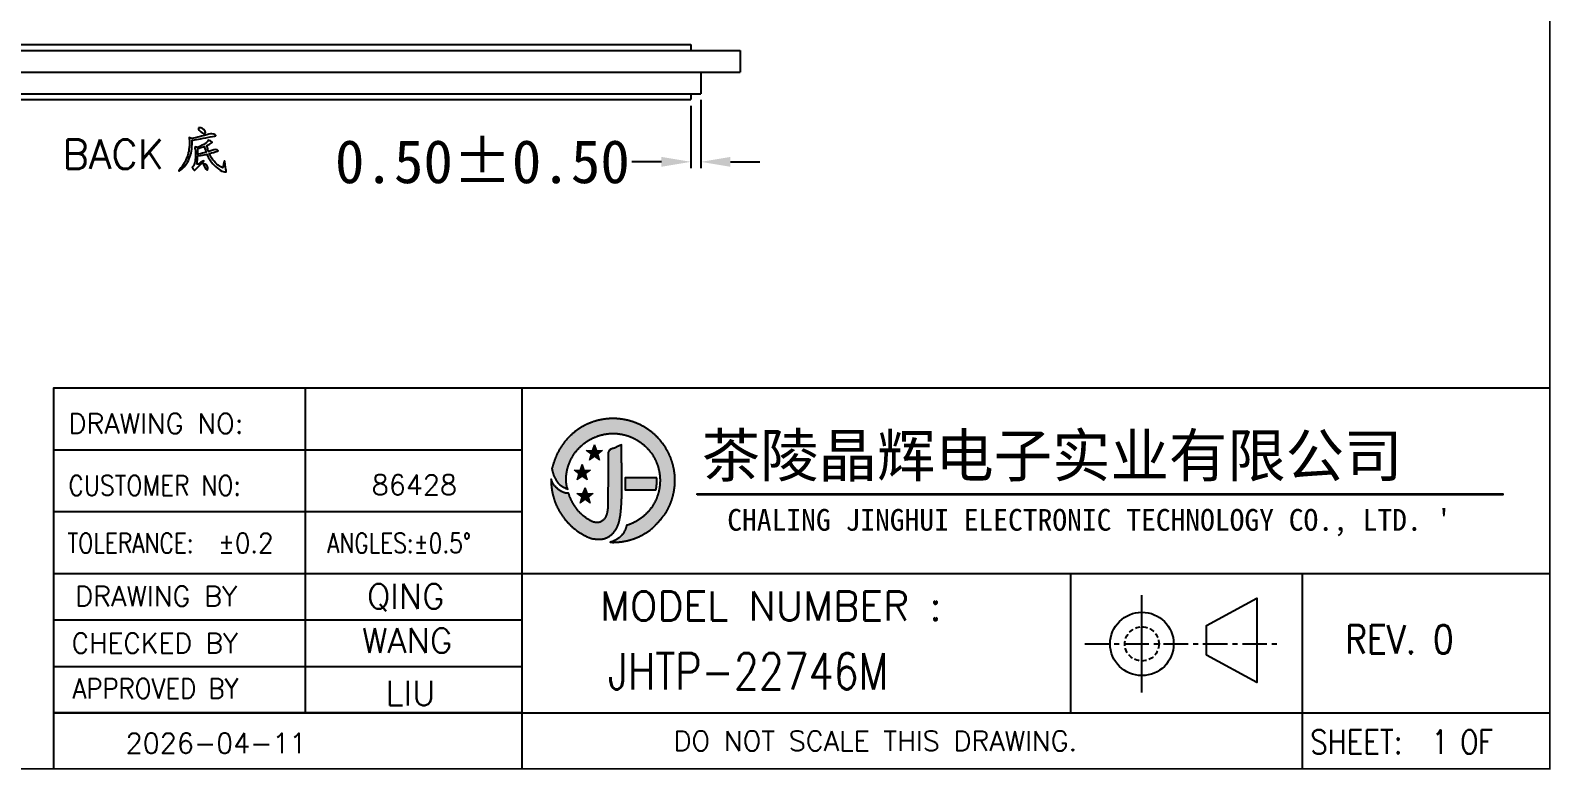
# Model space of a CAD drawing. Header units: millimetres. Extents: x 406 to 1082, y -777 to -474.
# Drawn here: x 457.9 to 535, y -776.6 to -739 of the extents above; entities that cross this region are included whole.
import ezdxf
from ezdxf.enums import TextEntityAlignment as Align

# ---------------------------------------------------------------- set-up
doc = ezdxf.new("R2010")
doc.units = ezdxf.units.MM
doc.linetypes.add('CENTER', pattern=[2, 1.25, -0.25, 0.25, -0.25])
doc.linetypes.add('HIDDEN', pattern=[0.375, 0.25, -0.125])
for name, color, linetype in [('C', 1, 'Continuous'), ('dim', 4, 'Continuous'), ('s', 42, 'Continuous'), ('SPEC', 2, 'Continuous'), ('图层 1', 7, 'Continuous')]:
    doc.layers.add(name, color=color, linetype=linetype)
doc.styles.add('1', font='simhei_0.ttf', dxfattribs={"height": 3})
doc.styles.add('ROMANS', font='ROMANS.shx')
doc.dimstyles.new('LCDDIM', dxfattribs={"dimtxt": 2.2, "dimasz": 1.5, "dimexe": 0.3175, "dimexo": 0.3175, "dimgap": 0.254, "dimtad": 0, "dimzin": 0, "dimdsep": 46, "dimtxsty": 'Standard', "dimcen": 0.09, "dimadec": 0, "dimazin": 0, "dimtfac": 1, "dimtofl": 0, "dimtmove": 0, "dimatfit": 0, "dimfxl": 0, "dimtolj": 1, "dimtzin": 0, "dimarcsym": 0})

# ---------------------------------------------------------------- blocks, each defined once
blk = doc.blocks.new('1')
h = blk.add_hatch(color=150)
h.set_gradient(color1=(59, 131, 247), color2=(30, 113, 246), rotation=15, tint=0.18, name='INVCYLINDER')
edge = h.paths.add_edge_path()
edge.add_spline(control_points=[(6.254, 1.71), (6.307, 1.755), (7.01, 2.451), (7.196, 2.879), (7.472, 3.412), (7.618, 4.01), (7.618, 4.609), (7.618, 4.714), (7.613, 4.823), (7.604, 4.933), (7.524, 5.869), (7.098, 6.737), (6.405, 7.377), (5.707, 8.02), (4.801, 8.375), (3.852, 8.375), (2.146, 8.375), (0.703, 7.235), (0.241, 5.677), (0.241, 5.677), (0.135, 5.35), (0.135, 5.349), (0.152, 5.235), (0.172, 4.932), (0.475, 4.497), (0.619, 4.29), (0.899, 4.171), (1.1, 4.083), (0.999, 4.299), (0.995, 4.633), (0.999, 4.776), (1.086, 6.285), (2.339, 7.467), (3.852, 7.467), (4.484, 7.467), (5.083, 7.264), (5.585, 6.881), (5.906, 6.636), (6.177, 6.319), (6.368, 5.965), (6.568, 5.595), (6.683, 5.182), (6.705, 4.76), (6.708, 4.71), (6.71, 4.659), (6.71, 4.609), (6.71, 4.419), (6.691, 4.229), (6.654, 4.043), (6.653, 4.04), (6.653, 4.037), (6.652, 4.035), (6.463, 3.107), (5.827, 2.335), (4.949, 1.97), (4.856, 1.931), (4.765, 1.899), (4.676, 1.872), (4.64, 1.69), (4.463, 1.07), (3.683, 0.847), (3.739, 0.845), (3.796, 0.843), (3.852, 0.843), (4.726, 0.843), (5.578, 1.151), (6.254, 1.71)], knot_values=[0, 0, 0, 0, 1, 1, 1, 2, 2, 2, 3, 3, 3, 4, 4, 4, 5, 5, 5, 6, 6, 6, 7, 7, 7, 8, 8, 8, 9, 9, 9, 10, 10, 10, 11, 11, 11, 12, 12, 12, 13, 13, 13, 14, 14, 14, 15, 15, 15, 16, 16, 16, 17, 17, 17, 18, 18, 18, 19, 19, 19, 20, 20, 20, 21, 21, 21, 22, 22, 22, 22], degree=3, periodic=0)
h = blk.add_hatch(color=150)
h.set_gradient(color1=(44, 122, 246), color2=(30, 113, 246), rotation=15, tint=0.18, name='INVCYLINDER')
edge = h.paths.add_edge_path()
edge.add_spline(control_points=[(4.098, 1.762), (4.098, 1.762), (4.098, 1.762), (4.098, 1.762), (4.1, 1.765), (4.101, 1.768), (4.103, 1.771), (4.151, 1.869), (4.181, 1.953), (4.198, 2.008), (4.203, 2.022), (4.207, 2.035), (4.211, 2.05), (4.212, 2.051), (4.212, 2.053), (4.212, 2.055), (4.245, 2.173), (4.273, 2.314), (4.297, 2.482), (4.297, 2.482), (4.299, 2.501), (4.299, 2.501), (4.327, 2.697), (4.348, 2.929), (4.364, 3.192), (4.364, 3.192), (4.365, 3.223), (4.365, 3.223), (4.38, 3.485), (4.388, 3.763), (4.391, 4.043), (4.395, 4.284), (4.395, 4.526), (4.393, 4.76), (4.39, 5.153), (4.381, 5.524), (4.374, 5.829), (4.368, 6.114), (4.363, 6.339), (4.365, 6.46), (4.365, 6.46), (4.37, 6.769), (4.37, 6.769), (4.37, 6.769), (4.086, 6.648), (4.086, 6.648), (4.045, 6.63), (4.008, 6.612), (3.97, 6.593), (3.938, 6.578), (3.895, 6.556), (3.88, 6.555), (3.756, 6.544), (3.547, 6.48), (3.546, 6.168), (3.546, 6.168), (3.546, 5.888), (3.546, 5.888), (3.546, 5.458), (3.547, 4.623), (3.545, 3.945), (3.544, 3.478), (3.541, 3.153), (3.537, 3.005), (3.536, 2.968), (3.535, 2.942), (3.534, 2.932), (3.503, 2.676), (3.458, 2.411), (3.277, 2.223), (3.163, 2.104), (3.033, 2.046), (2.878, 2.046), (2.738, 2.046), (2.585, 2.093), (2.422, 2.188), (1.897, 2.492), (1.51, 2.949), (1.239, 3.586), (1.205, 3.666), (1.175, 3.747), (1.148, 3.828), (0.622, 3.819), (0.267, 4.33), (0.267, 4.33), (0.179, 4.456), (0.123, 4.576), (0.088, 4.682), (0.088, 4.658), (0.086, 4.633), (0.086, 4.609), (0.086, 3.042), (1.072, 1.624), (2.541, 1.077), (2.541, 1.077), (2.88, 1.015), (3.121, 1.035), (3.669, 1.086), (3.955, 1.473), (4.098, 1.762)], knot_values=[0, 0, 0, 0, 1, 1, 1, 2, 2, 2, 3, 3, 3, 4, 4, 4, 5, 5, 5, 6, 6, 6, 7, 7, 7, 8, 8, 8, 9, 9, 9, 10, 10, 10, 11, 11, 11, 12, 12, 12, 13, 13, 13, 14, 14, 14, 15, 15, 15, 16, 16, 16, 17, 17, 17, 18, 18, 18, 19, 19, 19, 20, 20, 20, 21, 21, 21, 22, 22, 22, 23, 23, 23, 24, 24, 24, 25, 25, 25, 26, 26, 26, 27, 27, 27, 28, 28, 28, 29, 29, 29, 30, 30, 30, 31, 31, 31, 32, 32, 32, 33, 33, 33, 33], degree=3, periodic=0)
h = blk.add_hatch(color=150)
h.set_gradient(color1=(40, 119, 246), color2=(10, 96, 235), centered=1, tint=0.79, name='SPHERICAL')
edge = h.paths.add_edge_path()
edge.add_spline(control_points=[(6.514, 4.76), (6.514, 4.76), (4.584, 4.76), (4.584, 4.76), (4.586, 4.526), (4.586, 4.284), (4.583, 4.043), (4.583, 4.043), (6.462, 4.043), (6.462, 4.043), (6.5, 4.229), (6.519, 4.419), (6.519, 4.609), (6.519, 4.659), (6.517, 4.71), (6.514, 4.76)], knot_values=[0, 0, 0, 0, 1, 1, 1, 2, 2, 2, 3, 3, 3, 4, 4, 4, 5, 5, 5, 5], degree=3, periodic=0)
h = blk.add_hatch(color=150)
h.set_gradient(color1=(59, 131, 247), color2=(30, 113, 246), rotation=15, tint=0.18, name='INVCYLINDER')
h.paths.add_polyline_path([(8.959, 3.737), (8.959, 3.804), (57.961, 3.804), (57.961, 3.737)])
at = {"layer": 's', "true_color": 0xe50011}
h = blk.add_hatch(color=12, dxfattribs=at)
h.dxf.hatch_style = 2
h.paths.add_polyline_path([(2.72, 6.797), (2.847, 6.449), (3.216, 6.436), (2.925, 6.209), (3.027, 5.853), (2.72, 6.06), (2.413, 5.853), (2.515, 6.209), (2.223, 6.436), (2.594, 6.449)])
h = blk.add_hatch(color=12, dxfattribs=at)
h.dxf.hatch_style = 2
h.paths.add_polyline_path([(2.15, 4.179), (2.277, 3.831), (2.646, 3.818), (2.355, 3.59), (2.457, 3.234), (2.15, 3.442), (1.843, 3.234), (1.945, 3.59), (1.653, 3.818), (2.023, 3.831)])
at = {"layer": '图层 1', "true_color": 0xe50011}
h = blk.add_hatch(color=12, dxfattribs=at)
h.dxf.hatch_style = 2
h.paths.add_polyline_path([(1.978, 5.591), (2.104, 5.243), (2.474, 5.23), (2.182, 5.003), (2.285, 4.647), (1.978, 4.854), (1.671, 4.647), (1.773, 5.003), (1.481, 5.23), (1.851, 5.243)])
at = {"color": 152, "true_color": 0x0852c9}
for points in [[(6.254, 1.71), (6.28, 1.735), (6.306, 1.76), (6.331, 1.785), (6.357, 1.811), (6.382, 1.836), (6.407, 1.862), (6.432, 1.888), (6.457, 1.914), (6.482, 1.94), (6.507, 1.966), (6.532, 1.993), (6.556, 2.019), (6.581, 2.046), (6.605, 2.072), (6.629, 2.099), (6.653, 2.126), (6.677, 2.153), (6.701, 2.18), (6.724, 2.207), (6.748, 2.235), (6.771, 2.262), (6.794, 2.29), (6.817, 2.317), (6.84, 2.345), (6.863, 2.373), (6.885, 2.401), (6.908, 2.43), (6.93, 2.458), (6.952, 2.487), (6.973, 2.516), (6.994, 2.545), (7.015, 2.574), (7.036, 2.604), (7.056, 2.633), (7.076, 2.663), (7.096, 2.694), (7.115, 2.725), (7.133, 2.756), (7.151, 2.787), (7.167, 2.819), (7.183, 2.851), (7.196, 2.879), (7.212, 2.911), (7.229, 2.943), (7.244, 2.976), (7.26, 3.008), (7.275, 3.041), (7.29, 3.074), (7.304, 3.107), (7.319, 3.14), (7.332, 3.173), (7.346, 3.207), (7.359, 3.24), (7.372, 3.274), (7.385, 3.308), (7.397, 3.341), (7.409, 3.375), (7.421, 3.41), (7.432, 3.444), (7.443, 3.478), (7.454, 3.513), (7.464, 3.547), (7.474, 3.582), (7.484, 3.616), (7.493, 3.651), (7.502, 3.686), (7.511, 3.721), (7.519, 3.756), (7.527, 3.791), (7.535, 3.826), (7.542, 3.862), (7.549, 3.897), (7.556, 3.933), (7.562, 3.968), (7.568, 4.004), (7.574, 4.039), (7.579, 4.075), (7.584, 4.11), (7.589, 4.146), (7.593, 4.182), (7.597, 4.218), (7.601, 4.254), (7.604, 4.29), (7.607, 4.326), (7.609, 4.361), (7.612, 4.397), (7.614, 4.433), (7.615, 4.469), (7.616, 4.505), (7.617, 4.541), (7.618, 4.578), (7.618, 4.609), (7.618, 4.645), (7.617, 4.681), (7.616, 4.717), (7.615, 4.753), (7.613, 4.789), (7.612, 4.825), (7.609, 4.861), (7.607, 4.897), (7.604, 4.933), (7.604, 4.933), (7.601, 4.969), (7.597, 5.005), (7.593, 5.041), (7.589, 5.076), (7.584, 5.112), (7.579, 5.148), (7.574, 5.183), (7.568, 5.219), (7.563, 5.255), (7.556, 5.29), (7.55, 5.325), (7.543, 5.361), (7.535, 5.396), (7.528, 5.431), (7.519, 5.466), (7.511, 5.501), (7.502, 5.536), (7.493, 5.571), (7.484, 5.606), (7.474, 5.641), (7.464, 5.675), (7.454, 5.71), (7.443, 5.744), (7.432, 5.779), (7.421, 5.813), (7.409, 5.847), (7.397, 5.881), (7.385, 5.915), (7.372, 5.949), (7.359, 5.982), (7.346, 6.016), (7.332, 6.049), (7.318, 6.082), (7.304, 6.115), (7.29, 6.148), (7.275, 6.181), (7.259, 6.214), (7.244, 6.246), (7.228, 6.279), (7.212, 6.311), (7.195, 6.343), (7.179, 6.375), (7.162, 6.407), (7.144, 6.438), (7.127, 6.47), (7.109, 6.501), (7.09, 6.532), (7.072, 6.563), (7.053, 6.594), (7.034, 6.624), (7.014, 6.654), (6.995, 6.685), (6.975, 6.715), (6.954, 6.744), (6.934, 6.774), (6.913, 6.803), (6.892, 6.832), (6.87, 6.861), (6.848, 6.89), (6.826, 6.919), (6.804, 6.947), (6.782, 6.975), (6.759, 7.003), (6.736, 7.031), (6.712, 7.058), (6.689, 7.086), (6.665, 7.113), (6.641, 7.139), (6.617, 7.166), (6.592, 7.192), (6.567, 7.218), (6.542, 7.244), (6.517, 7.27), (6.491, 7.295), (6.465, 7.32), (6.439, 7.345), (6.413, 7.37), (6.405, 7.377), (6.379, 7.401), (6.352, 7.425), (6.325, 7.449), (6.298, 7.473), (6.27, 7.496), (6.242, 7.519), (6.214, 7.542), (6.186, 7.564), (6.158, 7.586), (6.129, 7.608), (6.1, 7.63), (6.071, 7.651), (6.042, 7.672), (6.013, 7.693), (5.983, 7.714), (5.953, 7.734), (5.923, 7.754), (5.893, 7.774), (5.863, 7.793), (5.832, 7.812), (5.802, 7.831), (5.771, 7.85), (5.74, 7.868), (5.708, 7.886), (5.677, 7.904), (5.645, 7.921), (5.613, 7.938), (5.582, 7.955), (5.549, 7.971), (5.517, 7.987), (5.485, 8.003), (5.452, 8.018), (5.42, 8.034), (5.387, 8.048), (5.354, 8.063), (5.321, 8.077), (5.287, 8.091), (5.254, 8.105), (5.22, 8.118), (5.187, 8.131), (5.153, 8.143), (5.119, 8.156), (5.085, 8.168), (5.051, 8.179), (5.017, 8.191), (4.983, 8.202), (4.948, 8.212), (4.914, 8.223), (4.879, 8.233), (4.844, 8.242), (4.809, 8.251), (4.774, 8.26), (4.739, 8.269), (4.704, 8.277), (4.669, 8.285), (4.634, 8.293), (4.599, 8.3), (4.563, 8.307), (4.528, 8.314), (4.492, 8.32), (4.457, 8.326), (4.421, 8.332), (4.386, 8.337), (4.35, 8.342), (4.314, 8.346), (4.278, 8.351), (4.243, 8.354), (4.207, 8.358), (4.171, 8.361), (4.135, 8.364), (4.099, 8.367), (4.063, 8.369), (4.027, 8.371), (3.991, 8.372), (3.955, 8.373), (3.919, 8.374), (3.883, 8.374), (3.852, 8.375), (3.816, 8.374), (3.78, 8.374), (3.744, 8.373), (3.708, 8.372), (3.672, 8.37), (3.636, 8.368), (3.6, 8.366), (3.564, 8.364), (3.528, 8.361), (3.492, 8.358), (3.456, 8.354), (3.42, 8.35), (3.385, 8.346), (3.349, 8.341), (3.313, 8.336), (3.277, 8.331), (3.242, 8.325), (3.206, 8.319), (3.171, 8.313), (3.135, 8.306), (3.1, 8.299), (3.065, 8.292), (3.03, 8.284), (2.994, 8.276), (2.959, 8.268), (2.924, 8.259), (2.89, 8.25), (2.855, 8.241), (2.82, 8.231), (2.785, 8.221), (2.751, 8.21), (2.717, 8.2), (2.682, 8.189), (2.648, 8.177), (2.614, 8.165), (2.58, 8.153), (2.546, 8.141), (2.512, 8.128), (2.479, 8.115), (2.445, 8.102), (2.412, 8.088), (2.379, 8.074), (2.346, 8.06), (2.313, 8.045), (2.28, 8.03), (2.247, 8.015), (2.215, 8), (2.182, 7.984), (2.15, 7.967), (2.118, 7.951), (2.086, 7.934), (2.055, 7.917), (2.023, 7.9), (1.992, 7.882), (1.96, 7.864), (1.929, 7.846), (1.899, 7.827), (1.868, 7.808), (1.837, 7.789), (1.807, 7.769), (1.777, 7.75), (1.747, 7.73), (1.717, 7.709), (1.688, 7.689), (1.658, 7.668), (1.629, 7.646), (1.6, 7.625), (1.571, 7.603), (1.543, 7.581), (1.515, 7.559), (1.486, 7.536), (1.459, 7.514), (1.431, 7.49), (1.403, 7.467), (1.376, 7.443), (1.349, 7.42), (1.322, 7.396), (1.296, 7.371), (1.27, 7.346), (1.243, 7.322), (1.218, 7.297), (1.192, 7.271), (1.167, 7.246), (1.142, 7.22), (1.117, 7.194), (1.092, 7.167), (1.068, 7.141), (1.043, 7.114), (1.02, 7.087), (0.996, 7.06), (0.973, 7.032), (0.95, 7.005), (0.927, 6.977), (0.904, 6.949), (0.882, 6.92), (0.86, 6.892), (0.838, 6.863), (0.817, 6.834), (0.795, 6.805), (0.775, 6.776), (0.754, 6.746), (0.734, 6.716), (0.713, 6.686), (0.694, 6.656), (0.674, 6.626), (0.655, 6.595), (0.636, 6.565), (0.617, 6.534), (0.599, 6.503), (0.581, 6.472), (0.563, 6.44), (0.546, 6.409), (0.529, 6.377), (0.512, 6.345), (0.495, 6.313), (0.479, 6.281), (0.463, 6.249), (0.448, 6.216), (0.432, 6.184), (0.417, 6.151), (0.403, 6.118), (0.388, 6.085), (0.374, 6.052), (0.361, 6.018), (0.347, 5.985), (0.334, 5.951), (0.322, 5.917), (0.309, 5.884), (0.297, 5.85), (0.285, 5.816), (0.274, 5.781), (0.263, 5.747), (0.252, 5.713), (0.242, 5.678), (0.241, 5.677), (0.23, 5.643), (0.219, 5.609), (0.208, 5.574), (0.197, 5.54), (0.186, 5.506), (0.175, 5.471), (0.164, 5.437), (0.152, 5.403), (0.141, 5.369), (0.135, 5.349), (0.14, 5.314), (0.145, 5.278), (0.151, 5.242), (0.157, 5.207), (0.164, 5.171), (0.172, 5.136), (0.181, 5.101), (0.191, 5.067), (0.201, 5.032), (0.213, 4.998), (0.225, 4.964), (0.238, 4.93), (0.251, 4.897), (0.265, 4.864), (0.28, 4.831), (0.296, 4.799), (0.312, 4.766), (0.329, 4.734), (0.346, 4.703), (0.364, 4.671), (0.382, 4.64), (0.401, 4.61), (0.42, 4.579), (0.44, 4.549), (0.46, 4.519), (0.475, 4.497), (0.496, 4.468), (0.519, 4.44), (0.544, 4.414), (0.57, 4.389), (0.596, 4.364), (0.624, 4.342), (0.653, 4.32), (0.682, 4.299), (0.712, 4.279), (0.743, 4.259), (0.774, 4.241), (0.805, 4.223), (0.837, 4.206), (0.869, 4.189), (0.901, 4.173), (0.933, 4.158), (0.966, 4.142), (0.999, 4.127), (1.032, 4.113), (1.065, 4.098), (1.098, 4.084), (1.1, 4.083), (1.086, 4.116), (1.073, 4.149), (1.062, 4.184), (1.052, 4.218), (1.043, 4.253), (1.036, 4.288), (1.029, 4.324), (1.023, 4.359), (1.018, 4.395), (1.013, 4.431), (1.009, 4.467), (1.006, 4.503), (1.004, 4.538), (1.002, 4.574), (1, 4.61), (0.999, 4.646), (0.998, 4.683), (0.998, 4.719), (0.999, 4.755), (0.999, 4.776), (1.002, 4.812), (1.004, 4.848), (1.008, 4.884), (1.011, 4.92), (1.015, 4.955), (1.02, 4.991), (1.025, 5.027), (1.03, 5.062), (1.036, 5.098), (1.042, 5.133), (1.049, 5.169), (1.057, 5.204), (1.064, 5.239), (1.072, 5.274), (1.081, 5.309), (1.09, 5.344), (1.099, 5.379), (1.109, 5.414), (1.12, 5.448), (1.13, 5.483), (1.142, 5.517), (1.153, 5.551), (1.165, 5.585), (1.178, 5.619), (1.191, 5.652), (1.204, 5.686), (1.218, 5.719), (1.232, 5.752), (1.247, 5.785), (1.262, 5.818), (1.277, 5.851), (1.293, 5.883), (1.31, 5.915), (1.326, 5.947), (1.343, 5.979), (1.361, 6.01), (1.379, 6.041), (1.397, 6.073), (1.416, 6.103), (1.435, 6.134), (1.454, 6.164), (1.474, 6.194), (1.494, 6.224), (1.515, 6.254), (1.536, 6.283), (1.557, 6.312), (1.579, 6.341), (1.601, 6.369), (1.624, 6.398), (1.646, 6.426), (1.669, 6.453), (1.693, 6.481), (1.717, 6.508), (1.741, 6.534), (1.765, 6.561), (1.79, 6.587), (1.815, 6.613), (1.841, 6.638), (1.866, 6.664), (1.893, 6.688), (1.919, 6.713), (1.946, 6.737), (1.973, 6.761), (2, 6.785), (2.028, 6.808), (2.055, 6.831), (2.084, 6.853), (2.112, 6.875), (2.141, 6.897), (2.17, 6.919), (2.199, 6.94), (2.228, 6.96), (2.258, 6.981), (2.288, 7.001), (2.319, 7.02), (2.349, 7.039), (2.38, 7.058), (2.411, 7.076), (2.442, 7.094), (2.473, 7.112), (2.505, 7.129), (2.537, 7.146), (2.569, 7.163), (2.601, 7.179), (2.634, 7.194), (2.667, 7.209), (2.699, 7.224), (2.732, 7.238), (2.766, 7.252), (2.799, 7.266), (2.833, 7.279), (2.866, 7.292), (2.9, 7.304), (2.934, 7.316), (2.969, 7.327), (3.003, 7.338), (3.037, 7.348), (3.072, 7.358), (3.107, 7.368), (3.142, 7.377), (3.177, 7.386), (3.212, 7.394), (3.247, 7.402), (3.282, 7.41), (3.317, 7.416), (3.353, 7.423), (3.388, 7.429), (3.424, 7.435), (3.46, 7.44), (3.495, 7.444), (3.531, 7.449), (3.567, 7.452), (3.603, 7.456), (3.639, 7.459), (3.675, 7.461), (3.711, 7.463), (3.747, 7.465), (3.783, 7.466), (3.819, 7.466), (3.852, 7.467), (3.888, 7.466), (3.924, 7.466), (3.96, 7.465), (3.996, 7.463), (4.032, 7.461), (4.068, 7.459), (4.104, 7.456), (4.14, 7.452), (4.176, 7.449), (4.212, 7.444), (4.247, 7.44), (4.283, 7.435), (4.319, 7.429), (4.354, 7.423), (4.39, 7.416), (4.425, 7.41), (4.46, 7.402), (4.495, 7.394), (4.53, 7.386), (4.565, 7.377), (4.6, 7.368), (4.635, 7.359), (4.67, 7.348), (4.704, 7.338), (4.738, 7.327), (4.773, 7.316), (4.807, 7.304), (4.841, 7.291), (4.874, 7.279), (4.908, 7.266), (4.941, 7.252), (4.974, 7.238), (5.007, 7.224), (5.04, 7.209), (5.073, 7.194), (5.105, 7.178), (5.138, 7.162), (5.17, 7.145), (5.202, 7.129), (5.233, 7.111), (5.265, 7.094), (5.296, 7.075), (5.327, 7.057), (5.357, 7.038), (5.388, 7.019), (5.418, 6.999), (5.448, 6.979), (5.478, 6.959), (5.507, 6.938), (5.537, 6.917), (5.566, 6.896), (5.585, 6.881), (5.613, 6.859), (5.641, 6.837), (5.669, 6.814), (5.697, 6.791), (5.724, 6.767), (5.751, 6.743), (5.778, 6.719), (5.804, 6.695), (5.831, 6.67), (5.856, 6.645), (5.882, 6.619), (5.907, 6.594), (5.932, 6.568), (5.957, 6.541), (5.981, 6.514), (6.005, 6.487), (6.028, 6.46), (6.051, 6.433), (6.074, 6.405), (6.097, 6.377), (6.119, 6.348), (6.141, 6.319), (6.162, 6.291), (6.183, 6.261), (6.204, 6.232), (6.224, 6.202), (6.244, 6.172), (6.264, 6.142), (6.283, 6.111), (6.302, 6.081), (6.32, 6.05), (6.338, 6.018), (6.356, 5.987), (6.368, 5.965), (6.385, 5.933), (6.401, 5.901), (6.418, 5.869), (6.433, 5.836), (6.448, 5.804), (6.463, 5.771), (6.478, 5.738), (6.492, 5.705), (6.505, 5.671), (6.518, 5.638), (6.531, 5.604), (6.543, 5.57), (6.555, 5.536), (6.567, 5.502), (6.578, 5.468), (6.588, 5.433), (6.598, 5.398), (6.608, 5.364), (6.617, 5.329), (6.626, 5.294), (6.635, 5.259), (6.643, 5.224), (6.65, 5.189), (6.657, 5.153), (6.664, 5.118), (6.67, 5.082), (6.676, 5.047), (6.681, 5.011), (6.686, 4.975), (6.69, 4.94), (6.694, 4.904), (6.698, 4.868), (6.701, 4.832), (6.703, 4.796), (6.705, 4.76), (6.707, 4.724), (6.709, 4.688), (6.71, 4.652), (6.71, 4.616), (6.71, 4.609), (6.71, 4.573), (6.709, 4.537), (6.708, 4.501), (6.707, 4.465), (6.705, 4.429), (6.702, 4.393), (6.699, 4.357), (6.696, 4.321), (6.692, 4.285), (6.687, 4.249), (6.683, 4.214), (6.678, 4.178), (6.672, 4.142), (6.666, 4.107), (6.659, 4.071), (6.654, 4.043), (6.652, 4.035), (6.645, 3.999), (6.637, 3.964), (6.629, 3.929), (6.62, 3.894), (6.611, 3.859), (6.601, 3.825), (6.591, 3.79), (6.581, 3.755), (6.57, 3.721), (6.558, 3.687), (6.546, 3.653), (6.534, 3.619), (6.522, 3.585), (6.508, 3.552), (6.495, 3.518), (6.481, 3.485), (6.467, 3.452), (6.452, 3.419), (6.437, 3.386), (6.421, 3.354), (6.405, 3.322), (6.389, 3.29), (6.372, 3.258), (6.355, 3.226), (6.337, 3.195), (6.319, 3.163), (6.301, 3.132), (6.282, 3.102), (6.263, 3.071), (6.243, 3.041), (6.223, 3.011), (6.203, 2.981), (6.182, 2.952), (6.161, 2.922), (6.139, 2.893), (6.118, 2.865), (6.095, 2.836), (6.073, 2.808), (6.05, 2.78), (6.027, 2.753), (6.003, 2.726), (5.979, 2.699), (5.955, 2.672), (5.93, 2.646), (5.905, 2.62), (5.88, 2.594), (5.855, 2.569), (5.829, 2.543), (5.803, 2.519), (5.776, 2.494), (5.749, 2.47), (5.722, 2.447), (5.695, 2.423), (5.667, 2.4), (5.639, 2.377), (5.611, 2.355), (5.582, 2.333), (5.553, 2.311), (5.524, 2.29), (5.495, 2.269), (5.465, 2.249), (5.435, 2.229), (5.405, 2.209), (5.375, 2.19), (5.344, 2.171), (5.313, 2.152), (5.282, 2.134), (5.251, 2.116), (5.219, 2.099), (5.187, 2.082), (5.155, 2.065), (5.123, 2.049), (5.091, 2.033), (5.058, 2.017), (5.025, 2.002), (4.992, 1.988), (4.959, 1.974), (4.949, 1.97), (4.916, 1.956), (4.883, 1.943), (4.849, 1.93), (4.815, 1.918), (4.781, 1.906), (4.747, 1.894), (4.713, 1.883), (4.678, 1.872), (4.676, 1.872), (4.668, 1.836), (4.659, 1.801), (4.65, 1.767), (4.639, 1.732), (4.627, 1.698), (4.615, 1.664), (4.601, 1.631), (4.587, 1.598), (4.571, 1.565), (4.555, 1.533), (4.538, 1.501), (4.52, 1.47), (4.501, 1.439), (4.482, 1.409), (4.461, 1.379), (4.44, 1.35), (4.418, 1.322), (4.396, 1.294), (4.372, 1.266), (4.348, 1.24), (4.323, 1.214), (4.297, 1.189), (4.271, 1.164), (4.244, 1.14), (4.216, 1.117), (4.187, 1.095), (4.159, 1.073), (4.129, 1.053), (4.099, 1.033), (4.068, 1.014), (4.037, 0.995), (4.006, 0.978), (3.974, 0.961), (3.942, 0.945), (3.909, 0.93), (3.876, 0.915), (3.843, 0.902), (3.809, 0.889), (3.775, 0.877), (3.741, 0.865), (3.707, 0.854), (3.683, 0.847), (3.719, 0.846), (3.755, 0.845), (3.791, 0.844), (3.827, 0.843), (3.852, 0.843), (3.888, 0.843), (3.924, 0.844), (3.96, 0.845), (3.996, 0.846), (4.032, 0.847), (4.068, 0.849), (4.104, 0.852), (4.14, 0.854), (4.176, 0.857), (4.212, 0.86), (4.248, 0.864), (4.283, 0.868), (4.319, 0.872), (4.355, 0.877), (4.391, 0.882), (4.426, 0.887), (4.462, 0.893), (4.497, 0.899), (4.533, 0.906), (4.568, 0.912), (4.604, 0.919), (4.639, 0.927), (4.674, 0.935), (4.709, 0.943), (4.744, 0.951), (4.779, 0.96), (4.814, 0.969), (4.849, 0.978), (4.884, 0.988), (4.918, 0.998), (4.953, 1.009), (4.987, 1.019), (5.021, 1.03), (5.056, 1.042), (5.09, 1.053), (5.124, 1.066), (5.157, 1.078), (5.191, 1.091), (5.225, 1.104), (5.258, 1.117), (5.292, 1.131), (5.325, 1.145), (5.358, 1.159), (5.391, 1.173), (5.424, 1.188), (5.456, 1.204), (5.489, 1.219), (5.521, 1.235), (5.553, 1.251), (5.586, 1.268), (5.617, 1.284), (5.649, 1.301), (5.681, 1.319), (5.712, 1.336), (5.743, 1.354), (5.775, 1.373), (5.805, 1.391), (5.836, 1.41), (5.867, 1.429), (5.897, 1.449), (5.927, 1.468), (5.957, 1.488), (5.987, 1.509), (6.017, 1.529), (6.046, 1.55), (6.075, 1.571), (6.104, 1.593), (6.133, 1.614), (6.161, 1.636), (6.19, 1.659), (6.218, 1.681), (6.246, 1.704)], [(4.098, 1.762), (4.098, 1.762), (4.103, 1.771), (4.119, 1.804), (4.133, 1.837), (4.148, 1.87), (4.161, 1.903), (4.174, 1.937), (4.186, 1.971), (4.198, 2.005), (4.198, 2.008), (4.209, 2.042), (4.211, 2.05), (4.212, 2.055), (4.222, 2.09), (4.23, 2.124), (4.239, 2.16), (4.247, 2.195), (4.254, 2.23), (4.261, 2.265), (4.268, 2.301), (4.274, 2.336), (4.28, 2.372), (4.286, 2.407), (4.291, 2.443), (4.297, 2.479), (4.297, 2.482), (4.299, 2.501), (4.304, 2.537), (4.309, 2.573), (4.313, 2.608), (4.318, 2.644), (4.322, 2.68), (4.326, 2.716), (4.329, 2.752), (4.333, 2.788), (4.336, 2.824), (4.339, 2.859), (4.343, 2.895), (4.346, 2.931), (4.348, 2.967), (4.351, 3.003), (4.354, 3.039), (4.356, 3.075), (4.359, 3.111), (4.361, 3.147), (4.363, 3.183), (4.364, 3.192), (4.365, 3.223), (4.367, 3.259), (4.369, 3.295), (4.371, 3.331), (4.372, 3.367), (4.374, 3.403), (4.376, 3.439), (4.377, 3.475), (4.378, 3.511), (4.38, 3.547), (4.381, 3.583), (4.382, 3.619), (4.383, 3.655), (4.384, 3.691), (4.385, 3.727), (4.386, 3.763), (4.387, 3.799), (4.388, 3.835), (4.389, 3.871), (4.389, 3.907), (4.39, 3.943), (4.391, 3.979), (4.391, 4.015), (4.391, 4.043), (4.392, 4.079), (4.392, 4.115), (4.393, 4.151), (4.393, 4.187), (4.393, 4.223), (4.394, 4.259), (4.394, 4.295), (4.394, 4.331), (4.394, 4.367), (4.394, 4.403), (4.394, 4.439), (4.394, 4.475), (4.394, 4.512), (4.394, 4.548), (4.394, 4.584), (4.394, 4.62), (4.394, 4.656), (4.393, 4.692), (4.393, 4.728), (4.393, 4.76), (4.392, 4.796), (4.392, 4.832), (4.392, 4.868), (4.391, 4.904), (4.391, 4.94), (4.391, 4.977), (4.39, 5.013), (4.39, 5.049), (4.389, 5.085), (4.388, 5.121), (4.388, 5.157), (4.387, 5.193), (4.387, 5.229), (4.386, 5.265), (4.385, 5.301), (4.385, 5.337), (4.384, 5.373), (4.383, 5.409), (4.383, 5.445), (4.382, 5.481), (4.381, 5.517), (4.38, 5.553), (4.38, 5.589), (4.379, 5.625), (4.378, 5.661), (4.377, 5.697), (4.376, 5.733), (4.376, 5.769), (4.375, 5.805), (4.374, 5.829), (4.373, 5.865), (4.373, 5.901), (4.372, 5.937), (4.371, 5.973), (4.37, 6.009), (4.369, 6.045), (4.369, 6.081), (4.368, 6.117), (4.367, 6.153), (4.367, 6.189), (4.366, 6.225), (4.365, 6.261), (4.365, 6.298), (4.365, 6.334), (4.364, 6.37), (4.364, 6.406), (4.365, 6.442), (4.365, 6.46), (4.37, 6.769), (4.086, 6.648), (4.053, 6.633), (4.021, 6.618), (3.988, 6.602), (3.97, 6.593), (3.937, 6.577), (3.905, 6.563), (3.88, 6.555), (3.844, 6.55), (3.809, 6.543), (3.774, 6.533), (3.741, 6.52), (3.709, 6.504), (3.679, 6.484), (3.651, 6.46), (3.627, 6.434), (3.606, 6.405), (3.588, 6.373), (3.574, 6.34), (3.563, 6.306), (3.555, 6.271), (3.549, 6.235), (3.547, 6.199), (3.546, 6.168), (3.546, 5.888), (3.546, 5.852), (3.546, 5.816), (3.546, 5.78), (3.546, 5.744), (3.546, 5.708), (3.546, 5.672), (3.546, 5.636), (3.546, 5.6), (3.546, 5.564), (3.546, 5.528), (3.546, 5.492), (3.546, 5.456), (3.546, 5.42), (3.546, 5.384), (3.546, 5.348), (3.546, 5.312), (3.546, 5.276), (3.546, 5.24), (3.546, 5.203), (3.546, 5.167), (3.546, 5.131), (3.546, 5.095), (3.546, 5.059), (3.546, 5.023), (3.546, 4.987), (3.546, 4.951), (3.546, 4.915), (3.546, 4.879), (3.546, 4.843), (3.546, 4.807), (3.546, 4.771), (3.546, 4.735), (3.546, 4.699), (3.546, 4.663), (3.546, 4.627), (3.546, 4.591), (3.546, 4.555), (3.546, 4.519), (3.546, 4.483), (3.546, 4.447), (3.546, 4.411), (3.546, 4.375), (3.546, 4.338), (3.546, 4.302), (3.546, 4.266), (3.546, 4.23), (3.545, 4.194), (3.545, 4.158), (3.545, 4.122), (3.545, 4.086), (3.545, 4.05), (3.545, 4.014), (3.545, 3.978), (3.545, 3.945), (3.545, 3.909), (3.545, 3.873), (3.544, 3.836), (3.544, 3.8), (3.544, 3.764), (3.544, 3.728), (3.544, 3.692), (3.544, 3.656), (3.544, 3.62), (3.543, 3.584), (3.543, 3.548), (3.543, 3.512), (3.543, 3.476), (3.542, 3.44), (3.542, 3.404), (3.542, 3.368), (3.542, 3.332), (3.541, 3.296), (3.541, 3.26), (3.541, 3.224), (3.54, 3.188), (3.54, 3.152), (3.539, 3.116), (3.538, 3.08), (3.538, 3.044), (3.537, 3.008), (3.537, 3.005), (3.536, 2.969), (3.534, 2.933), (3.534, 2.932), (3.53, 2.896), (3.525, 2.86), (3.52, 2.825), (3.515, 2.789), (3.509, 2.753), (3.502, 2.718), (3.495, 2.683), (3.488, 2.647), (3.479, 2.612), (3.469, 2.578), (3.459, 2.543), (3.448, 2.509), (3.435, 2.475), (3.421, 2.442), (3.406, 2.409), (3.389, 2.377), (3.371, 2.346), (3.352, 2.316), (3.331, 2.286), (3.309, 2.258), (3.285, 2.231), (3.277, 2.223), (3.251, 2.197), (3.225, 2.173), (3.196, 2.151), (3.167, 2.13), (3.136, 2.111), (3.104, 2.095), (3.071, 2.08), (3.037, 2.069), (3.002, 2.059), (2.967, 2.053), (2.931, 2.048), (2.895, 2.046), (2.878, 2.046), (2.842, 2.047), (2.806, 2.05), (2.77, 2.055), (2.735, 2.061), (2.699, 2.07), (2.665, 2.079), (2.631, 2.091), (2.597, 2.103), (2.563, 2.117), (2.53, 2.131), (2.498, 2.147), (2.466, 2.163), (2.434, 2.181), (2.422, 2.188), (2.391, 2.206), (2.36, 2.225), (2.33, 2.244), (2.3, 2.263), (2.269, 2.283), (2.24, 2.303), (2.21, 2.324), (2.181, 2.345), (2.152, 2.367), (2.123, 2.389), (2.095, 2.411), (2.067, 2.434), (2.04, 2.457), (2.012, 2.48), (1.985, 2.504), (1.959, 2.528), (1.932, 2.553), (1.906, 2.578), (1.881, 2.603), (1.855, 2.629), (1.831, 2.655), (1.806, 2.682), (1.782, 2.708), (1.758, 2.735), (1.735, 2.763), (1.711, 2.79), (1.689, 2.818), (1.666, 2.847), (1.644, 2.875), (1.623, 2.904), (1.602, 2.933), (1.581, 2.963), (1.56, 2.992), (1.54, 3.022), (1.52, 3.052), (1.501, 3.083), (1.482, 3.113), (1.463, 3.144), (1.445, 3.175), (1.426, 3.206), (1.409, 3.237), (1.391, 3.269), (1.374, 3.301), (1.358, 3.333), (1.341, 3.365), (1.325, 3.397), (1.31, 3.43), (1.294, 3.462), (1.279, 3.495), (1.264, 3.528), (1.25, 3.561), (1.239, 3.586), (1.225, 3.619), (1.212, 3.652), (1.199, 3.686), (1.186, 3.72), (1.174, 3.754), (1.162, 3.788), (1.15, 3.822), (1.148, 3.828), (1.112, 3.828), (1.076, 3.83), (1.04, 3.833), (1.005, 3.838), (0.969, 3.845), (0.934, 3.853), (0.899, 3.862), (0.865, 3.873), (0.831, 3.885), (0.798, 3.899), (0.765, 3.913), (0.732, 3.929), (0.7, 3.946), (0.669, 3.964), (0.638, 3.983), (0.608, 4.003), (0.579, 4.023), (0.55, 4.045), (0.521, 4.067), (0.494, 4.09), (0.466, 4.113), (0.44, 4.138), (0.414, 4.163), (0.388, 4.188), (0.364, 4.214), (0.339, 4.241), (0.316, 4.268), (0.293, 4.296), (0.271, 4.325), (0.267, 4.33), (0.247, 4.36), (0.227, 4.39), (0.208, 4.421), (0.19, 4.452), (0.173, 4.484), (0.157, 4.516), (0.141, 4.548), (0.126, 4.581), (0.113, 4.614), (0.1, 4.648), (0.088, 4.682), (0.087, 4.646), (0.086, 4.61), (0.086, 4.609), (0.086, 4.573), (0.087, 4.537), (0.088, 4.501), (0.089, 4.465), (0.091, 4.429), (0.092, 4.393), (0.095, 4.357), (0.097, 4.321), (0.1, 4.285), (0.104, 4.249), (0.107, 4.213), (0.111, 4.177), (0.116, 4.141), (0.12, 4.106), (0.125, 4.07), (0.131, 4.034), (0.136, 3.999), (0.142, 3.963), (0.149, 3.928), (0.156, 3.892), (0.163, 3.857), (0.17, 3.822), (0.178, 3.787), (0.186, 3.752), (0.194, 3.716), (0.203, 3.682), (0.212, 3.647), (0.222, 3.612), (0.232, 3.577), (0.242, 3.543), (0.252, 3.508), (0.263, 3.474), (0.274, 3.439), (0.286, 3.405), (0.297, 3.371), (0.309, 3.337), (0.322, 3.303), (0.335, 3.27), (0.348, 3.236), (0.361, 3.203), (0.375, 3.169), (0.389, 3.136), (0.403, 3.103), (0.418, 3.07), (0.433, 3.037), (0.448, 3.005), (0.463, 2.972), (0.479, 2.94), (0.495, 2.908), (0.512, 2.876), (0.529, 2.844), (0.546, 2.812), (0.563, 2.78), (0.581, 2.749), (0.599, 2.718), (0.617, 2.687), (0.636, 2.656), (0.655, 2.625), (0.674, 2.595), (0.693, 2.564), (0.713, 2.534), (0.733, 2.504), (0.753, 2.474), (0.774, 2.445), (0.795, 2.415), (0.816, 2.386), (0.837, 2.357), (0.859, 2.328), (0.881, 2.3), (0.903, 2.271), (0.926, 2.243), (0.948, 2.215), (0.972, 2.188), (0.995, 2.16), (1.018, 2.133), (1.042, 2.106), (1.066, 2.079), (1.091, 2.052), (1.115, 2.026), (1.14, 2), (1.165, 1.974), (1.19, 1.948), (1.216, 1.923), (1.242, 1.898), (1.268, 1.873), (1.294, 1.848), (1.32, 1.824), (1.347, 1.799), (1.374, 1.775), (1.401, 1.752), (1.429, 1.728), (1.456, 1.705), (1.484, 1.682), (1.512, 1.66), (1.54, 1.637), (1.569, 1.615), (1.598, 1.594), (1.627, 1.572), (1.656, 1.551), (1.685, 1.53), (1.715, 1.509), (1.744, 1.489), (1.774, 1.469), (1.804, 1.449), (1.835, 1.429), (1.865, 1.41), (1.896, 1.391), (1.927, 1.372), (1.958, 1.354), (1.989, 1.336), (2.02, 1.318), (2.052, 1.301), (2.083, 1.284), (2.115, 1.267), (2.147, 1.25), (2.179, 1.234), (2.212, 1.218), (2.244, 1.203), (2.277, 1.187), (2.31, 1.172), (2.343, 1.158), (2.376, 1.143), (2.409, 1.129), (2.442, 1.116), (2.476, 1.102), (2.509, 1.089), (2.541, 1.077), (2.577, 1.071), (2.612, 1.066), (2.648, 1.06), (2.684, 1.056), (2.72, 1.051), (2.755, 1.047), (2.791, 1.043), (2.827, 1.04), (2.863, 1.037), (2.899, 1.035), (2.935, 1.033), (2.971, 1.032), (3.007, 1.031), (3.043, 1.031), (3.079, 1.032), (3.115, 1.035), (3.121, 1.035), (3.157, 1.039), (3.193, 1.044), (3.228, 1.05), (3.264, 1.057), (3.299, 1.065), (3.334, 1.075), (3.368, 1.085), (3.402, 1.096), (3.436, 1.109), (3.469, 1.123), (3.502, 1.138), (3.534, 1.154), (3.566, 1.171), (3.597, 1.189), (3.628, 1.208), (3.658, 1.228), (3.687, 1.249), (3.716, 1.271), (3.743, 1.294), (3.771, 1.318), (3.797, 1.342), (3.823, 1.368), (3.848, 1.394), (3.872, 1.42), (3.895, 1.448), (3.918, 1.476), (3.94, 1.504), (3.962, 1.533), (3.982, 1.563), (4.002, 1.593), (4.021, 1.623), (4.04, 1.654), (4.058, 1.685), (4.075, 1.717), (4.092, 1.749)], [(6.514, 4.76), (4.584, 4.76), (4.584, 4.724), (4.585, 4.688), (4.585, 4.652), (4.585, 4.616), (4.585, 4.58), (4.585, 4.544), (4.585, 4.508), (4.585, 4.472), (4.585, 4.436), (4.585, 4.4), (4.585, 4.364), (4.585, 4.328), (4.585, 4.292), (4.585, 4.256), (4.585, 4.22), (4.584, 4.184), (4.584, 4.148), (4.584, 4.112), (4.583, 4.076), (4.583, 4.043), (6.462, 4.043), (6.469, 4.078), (6.476, 4.114), (6.482, 4.149), (6.487, 4.185), (6.492, 4.221), (6.497, 4.256), (6.501, 4.292), (6.505, 4.328), (6.508, 4.364), (6.511, 4.4), (6.514, 4.436), (6.516, 4.472), (6.517, 4.508), (6.518, 4.544), (6.519, 4.58), (6.519, 4.609), (6.518, 4.645), (6.518, 4.681), (6.516, 4.717), (6.514, 4.753)]]:
    blk.add_lwpolyline(points, close=True, dxfattribs=at)
blk.add_lwpolyline([(8.959, 3.737), (8.959, 3.804), (57.961, 3.804), (57.961, 3.737)], close=True)
at = {"layer": 's', "color": 1, "lineweight": 0}
for points in [[(2.72, 6.797), (2.847, 6.449), (3.216, 6.436), (2.925, 6.209), (3.027, 5.853), (2.72, 6.06), (2.413, 5.853), (2.515, 6.209), (2.223, 6.436), (2.594, 6.449)], [(1.978, 5.591), (2.104, 5.243), (2.474, 5.23), (2.182, 5.003), (2.285, 4.647), (1.978, 4.854), (1.671, 4.647), (1.773, 5.003), (1.481, 5.23), (1.851, 5.243)], [(2.15, 4.179), (2.277, 3.831), (2.646, 3.818), (2.355, 3.59), (2.457, 3.234), (2.15, 3.442), (1.843, 3.234), (1.945, 3.59), (1.653, 3.818), (2.023, 3.831)]]:
    blk.add_lwpolyline(points, close=True, dxfattribs=at)
at = {"layer": 'C', "color": 4, "style": '1'}
blk.add_text('茶陵晶辉电子实业有限公司', height=2.60377, dxfattribs=at).set_placement((9.242, 4.828))
at = {"layer": 'SPEC', "color": 4, "style": '1'}
blk.add_text("CHALING JINGHUI ELECTRONIC TECHNOLOGY CO., LTD. '", height=1.32096, dxfattribs=at).set_placement((10.8, 1.551))
blk = doc.blocks.new('*D44')
at = {"layer": 'DEFPOINTS', "color": 0, "ltscale": 0.5}
for p in [(491.917, -742.237), (491.417, -742.537), (491.417, -745.699)]:
    blk.add_point(p, dxfattribs=at)
at = {"layer": 'dim', "color": 0, "lineweight": -2, "ltscale": 0.5}
for p, q in [((491.417, -742.855), (491.417, -746.017)), ((491.917, -742.555), (491.917, -746.017)), ((489.917, -745.699), (488.417, -745.699)), ((493.417, -745.699), (494.917, -745.699))]:
    blk.add_line(p, q, dxfattribs=at)
at = {"layer": 'dim', "color": 0, "ltscale": 0.5}
for points in [[(489.917, -745.449), (489.917, -745.949), (491.417, -745.699)], [(493.417, -745.449), (493.417, -745.949), (491.917, -745.699)]]:
    blk.add_solid(points, dxfattribs=at)
at = {"layer": 'dim', "color": 0, "ltscale": 0.5, "insert": (480.83, -745.699), "char_height": 2.2, "attachment_point": 5}
blk.add_mtext('\\A1;0.50%%P0.50', dxfattribs=at)

msp = doc.modelspace()

# ---------------------------------------------------------------- linework, layer by layer
for p, q in [((436.417, -739.737), (491.417, -739.737)), ((491.417, -739.737), (491.417, -740.037)), ((433.917, -740.037), (493.917, -740.037)), ((493.917, -740.037), (493.917, -741.137)), ((448.917, -741.137), (458.917, -741.137)), ((458.917, -741.137), (493.917, -741.137)), ((491.917, -741.137), (491.917, -742.237)), ((435.917, -742.237), (491.917, -742.237)), ((491.417, -742.237), (491.417, -742.537)), ((436.417, -742.537), (491.417, -742.537))]:
    msp.add_line(p, q)
for points in [[(465.946, -744.529), (465.962, -744.591), (465.969, -744.689), (465.967, -744.822), (465.964, -744.851), (465.952, -744.957), (465.939, -745.058), (465.924, -745.155), (465.905, -745.247), (465.899, -745.276), (465.874, -745.367), (465.841, -745.459), (465.802, -745.553), (465.754, -745.651), (465.744, -745.669), (465.691, -745.769), (465.638, -745.858), (465.584, -745.937), (465.531, -746.005), (465.453, -746.109), (465.43, -746.156), (465.459, -746.147), (465.572, -746.076), (465.631, -746.024), (465.695, -745.955), (465.759, -745.872), (465.825, -745.772), (465.856, -745.719), (465.906, -745.627), (465.95, -745.536), (465.987, -745.447), (466.016, -745.358), (466.019, -745.349), (466.041, -745.254), (466.061, -745.156), (466.076, -745.056), (466.087, -744.954), (466.09, -744.921), (466.098, -744.822), (466.104, -744.722), (466.106, -744.621), (466.106, -744.602), (466.146, -744.596), (466.225, -744.583), (466.314, -744.568), (466.416, -744.549), (466.528, -744.528), (466.652, -744.504), (466.786, -744.479), (466.854, -744.466), (467.013, -744.435), (467.136, -744.41), (467.226, -744.388), (467.281, -744.37), (467.302, -744.357), (467.251, -744.307), (467.203, -744.289), (467.1, -744.276), (467.084, -744.277), (467.026, -744.284), (466.946, -744.3), (466.844, -744.324), (466.72, -744.357), (466.573, -744.397), (466.527, -744.411), (466.382, -744.45), (466.264, -744.479), (466.169, -744.502), (466.101, -744.515), (466.098, -744.515), (466.034, -744.488), (465.956, -744.468)], [(466.422, -743.973), (466.422, -744.034), (466.455, -744.097), (466.543, -744.175), (466.615, -744.229), (466.685, -744.266), (466.755, -744.246), (466.776, -744.185), (466.767, -744.154), (466.695, -744.064), (466.617, -744.003), (466.533, -743.973), (466.514, -743.971)], [(466.637, -745.657), (466.522, -745.732), (466.52, -745.734), (466.405, -745.81), (466.36, -745.823), (466.354, -745.805), (466.356, -745.722), (466.371, -745.57), (466.377, -745.49), (466.382, -745.399), (466.382, -745.399), (466.409, -745.395), (466.515, -745.378), (466.617, -745.359), (466.717, -745.34), (466.814, -745.318), (466.852, -745.309), (466.861, -745.334), (466.899, -745.419), (466.936, -745.496), (466.973, -745.563), (467.009, -745.621), (467.022, -745.641), (467.083, -745.722), (467.147, -745.8), (467.216, -745.873), (467.287, -745.941), (467.363, -746.005), (467.436, -746.061), (467.529, -746.125), (467.61, -746.17), (467.677, -746.197), (467.735, -746.211), (467.819, -746.207), (467.822, -746.206), (467.828, -746.126), (467.811, -746.07), (467.793, -745.973), (467.777, -745.843), (467.774, -745.813), (467.756, -745.684), (467.737, -745.641), (467.719, -745.681), (467.697, -745.813), (467.67, -745.941), (467.646, -745.995), (467.627, -745.993), (467.554, -745.956), (467.433, -745.873), (467.424, -745.867), (467.351, -745.81), (467.281, -745.745), (467.214, -745.671), (467.15, -745.59), (467.089, -745.5), (467.047, -745.43), (466.995, -745.333), (466.97, -745.279), (467, -745.272), (467.089, -745.247), (467.191, -745.218), (467.32, -745.18), (467.398, -745.152), (467.424, -745.136), (467.363, -745.085), (467.271, -745.065), (467.261, -745.066), (467.203, -745.081), (467.098, -745.115), (466.948, -745.165), (466.927, -745.173), (466.92, -745.155), (466.897, -745.074), (466.888, -745.045), (466.854, -744.927), (466.837, -744.867), (466.904, -744.839), (466.958, -744.812), (467.068, -744.754), (467.11, -744.711), (467.109, -744.703), (467.029, -744.64), (467.004, -744.628), (466.917, -744.6), (466.887, -744.64), (466.878, -744.666), (466.806, -744.741), (466.803, -744.744), (466.758, -744.773), (466.69, -744.81), (466.6, -744.856), (466.487, -744.911), (466.37, -744.965), (466.325, -744.946), (466.249, -744.934), (466.24, -745.014), (466.249, -745.062), (466.261, -745.157), (466.269, -745.287), (466.268, -745.377), (466.266, -745.481), (466.259, -745.578), (466.249, -745.671), (466.239, -745.727), (466.207, -745.831), (466.169, -745.894), (466.162, -745.899), (466.107, -745.974), (466.107, -745.975), (466.149, -746.065), (466.153, -746.075), (466.22, -746.136), (466.29, -746.076), (466.294, -746.07), (466.338, -746.018), (466.411, -745.946), (466.513, -745.853), (466.599, -745.773), (466.667, -745.696), (466.685, -745.651), (466.684, -745.649)], [(466.42, -745.315), (466.385, -745.323), (466.386, -745.302), (466.389, -745.199), (466.391, -745.09), (466.391, -745.022), (466.412, -745.015), (466.54, -744.974), (466.653, -744.936), (466.716, -744.913), (466.748, -745.02), (466.787, -745.134), (466.814, -745.209), (466.809, -745.21), (466.713, -745.238), (466.616, -745.265), (466.518, -745.291)], [(466.667, -745.836), (466.725, -745.954), (466.792, -746.067), (466.837, -746.106), (466.877, -746.096), (466.897, -746.025), (466.896, -746.003), (466.867, -745.904), (466.841, -745.867), (466.755, -745.813), (466.664, -745.793)]]:
    msp.add_lwpolyline(points, close=True)
at = {"layer": 'SPEC', "lineweight": 30, "const_width": 0.0826}
msp.add_lwpolyline([(405.645, -776.519), (535.005, -776.519), (535.005, -599.067), (405.645, -599.067)], close=True, dxfattribs=at)
at = {"layer": 'SPEC'}
for points in [[(459.075, -776.519), (459.075, -757.17), (535.005, -757.17)], [(471.853, -773.675), (471.853, -757.17)], [(482.841, -776.519), (482.841, -757.17)], [(459.075, -760.314), (482.841, -760.314)], [(459.075, -763.458), (482.841, -763.458)], [(459.075, -766.602), (482.841, -766.602), (535.005, -766.602)], [(510.682, -766.602), (510.682, -773.675)], [(522.458, -776.519), (522.458, -766.602)], [(514.303, -772.648), (514.303, -767.707)], [(459.075, -768.959), (482.841, -768.959)], [(459.075, -771.317), (482.841, -771.317)], [(482.841, -773.675), (459.075, -773.675), (535.005, -773.675)]]:
    msp.add_lwpolyline(points, dxfattribs=at)
msp.add_lwpolyline([(517.585, -770.748), (517.585, -769.244), (520.132, -767.858), (520.132, -772.135)], close=True, dxfattribs=at)
at = {"layer": 'SPEC', "linetype": 'CENTER'}
msp.add_lwpolyline([(511.402, -770.177), (521.372, -770.177)], dxfattribs=at)
at = {"layer": 'SPEC'}
msp.add_circle((514.303, -770.177), 1.611, dxfattribs=at)
at = {"layer": 'SPEC', "linetype": 'HIDDEN'}
msp.add_circle((514.303, -770.177), 0.868, dxfattribs=at)

# ---------------------------------------------------------------- block references
at = {"xscale": 0.8345369999999974, "yscale": 0.8345370000001822, "zscale": 0.8345370000000003}
msp.add_blockref('1', (484.246, -765.723), dxfattribs=at)

# ---------------------------------------------------------------- texts
at = {"style": 'ROMANS'}
msp.add_text('BACK', height=1.4832, dxfattribs=at).set_placement((462.098, -745.314), align=Align.MIDDLE)
at = {"layer": 'SPEC', "style": 'ROMANS'}
for s, height, p in [('DRAWING NO:', 1.01047, (459.819, -759.493)), ('DRAWING BY', 1.0105, (460.162, -768.259)), ('MODEL NUMBER :', 1.47679, (486.8, -768.988)), ('DO NOT SCALE THIS DRAWING.', 1.01047, (490.53, -775.61))]:
    msp.add_text(s, height=height, dxfattribs=at).set_placement(p)
for s, height, width, p in [('CUSTOMER NO:', 1.01047, 0.86, (459.819, -762.636)), ('TOLERANCE:', 1.0105, 0.8, (459.764, -765.56)), ('%%P0.2', 1.0105, 0.9, (467.417, -765.56)), ('ANGLES:%%P0.5%%D', 1.01047, 0.8, (472.944, -765.56)), ('CHECKED BY', 1.0105, 0.98, (459.977, -770.647)), ('APPROVED BY', 1.01047, 0.9, (460.024, -772.949)), ('SHEET:', 1.2126, 0.85, (522.847, -775.761)), ('OF', 1.2126, 0.8, (530.466, -775.761))]:
    msp.add_text(s, height=height, dxfattribs=dict(at, width=width)).set_placement(p)
at = {"layer": 'SPEC', "color": 120, "style": 'ROMANS'}
for s, height, p in [('86428', 1.0105, (475.213, -762.605)), ('QING', 1.2558, (474.976, -768.39)), ('WANG', 1.2558, (474.724, -770.638)), ('LIU', 1.2558, (475.919, -773.302)), ('2026-04-11', 1.0105, (462.725, -775.723))]:
    msp.add_text(s, height=height, dxfattribs=at).set_placement(p)
for s, height, width, p in [('REV. 0', 1.4551, 0.85, (524.619, -770.672)), ('JHTP-22746M', 1.84598, 0.8, (487.204, -772.485)), ('1', 1.213, 0.8, (529.016, -775.761))]:
    msp.add_text(s, height=height, dxfattribs=dict(at, width=width)).set_placement(p)

# ---------------------------------------------------------------- dimensions: what is measured, and where the dimension line sits
at = {"layer": 'dim', "ltscale": 0.5}
dim = msp.add_linear_dim(base=(491.417, -745.699), p1=(491.917, -742.237), p2=(491.417, -742.537), text='<>%%P0.50', dimstyle='LCDDIM', dxfattribs=at)
dim.commit()
dim.dimension.update_dxf_attribs({"geometry": '*D44', "text_midpoint": (480.83, -745.699)})

doc.saveas('drawing.dxf')
